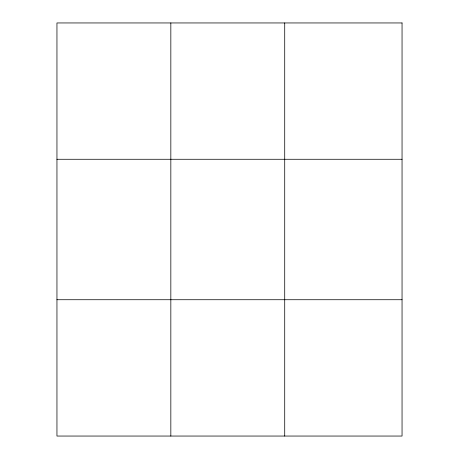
<?xml version="1.0" encoding="UTF-8"?>
<svg xmlns="http://www.w3.org/2000/svg" width="459" height="459" viewBox="0 0 459 459"><rect width="100%" height="100%" fill="white"/><g stroke="black" fill="none" stroke-linecap="round" stroke-linejoin="round"><path stroke-width="0.69" d="M170.834 22.95L170.834 436.05M284.718 22.95L284.718 436.05M56.95 159.273L402.05 159.273M56.95 299.727L402.05 299.727M402.05 22.95L402.05 436.05L56.95 436.05L56.95 22.95L402.05 22.95"/></g></svg>
